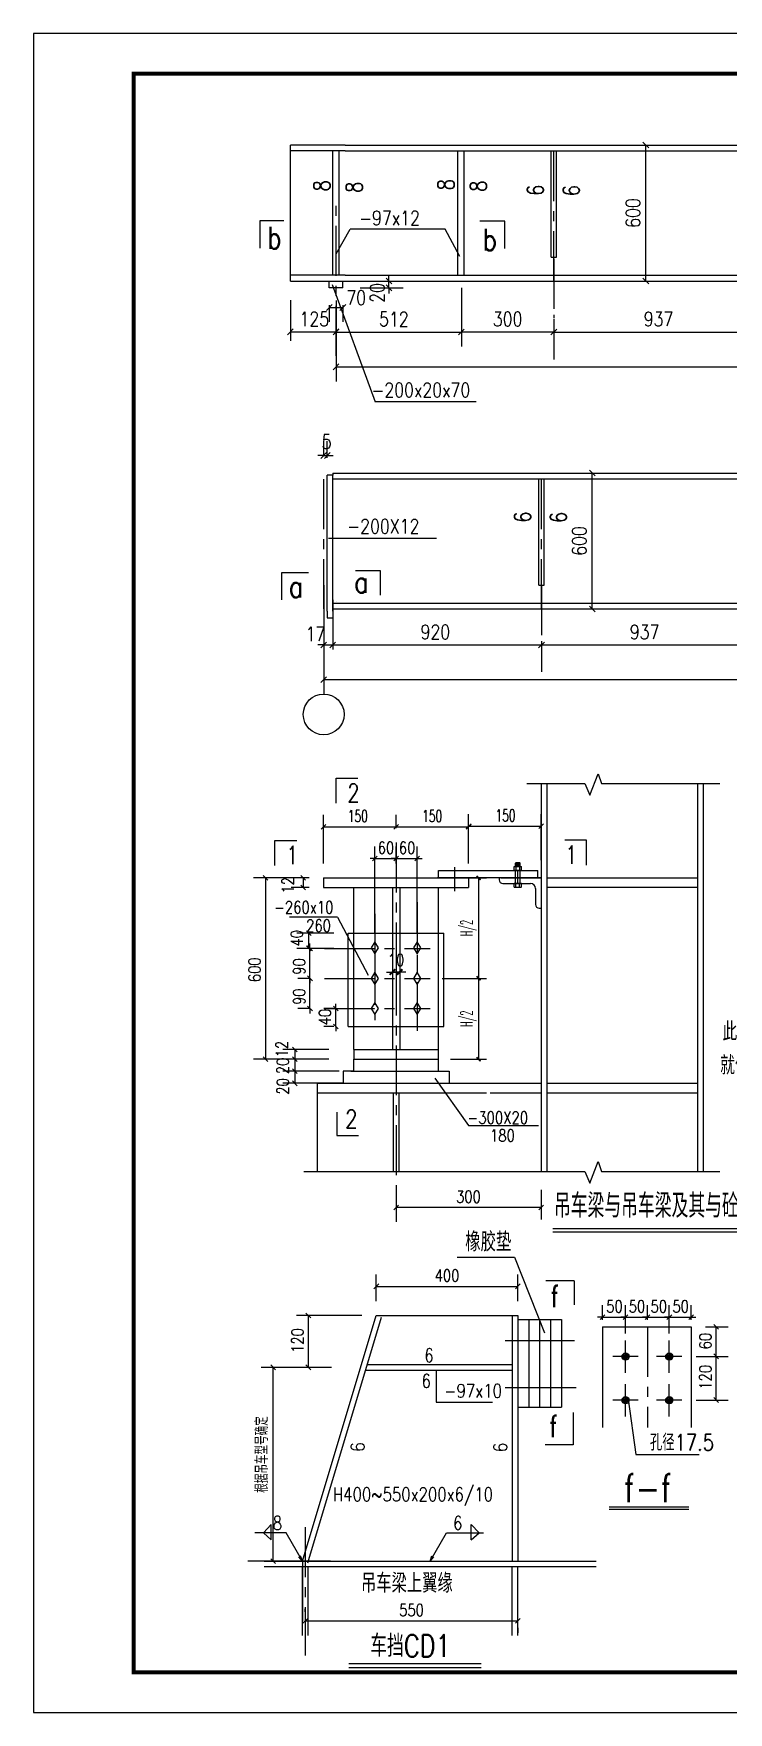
# Model space of a CAD drawing. Extents: x 32177600 to 32582346, y -189249 to 154687.
# Drawn here: x 32508046 to 32525412, y 57328 to 99328 of the extents above; entities that cross this region are included whole.
import ezdxf
from ezdxf.enums import TextEntityAlignment as Align

# ---------------------------------------------------------------- set-up
doc = ezdxf.new("R2010")
doc.units = 0
doc.header["$LTSCALE"] = 1000
doc.header["$MEASUREMENT"] = 0
for name, pattern in [('30', [0]), ('CENTER', [2, 1.25, -0.25, 0.25, -0.25]), ('DASHED', [19.05, 12.7, -6.35])]:
    doc.linetypes.add(name, pattern=pattern)
doc.layers.get('0').update_dxf_attribs({"linetype": 'CONTINUOUS'})
doc.layers.get('DEFPOINTS').update_dxf_attribs({"linetype": 'CONTINUOUS'})
for name, color, linetype in [('AXIS', 3, 'CONTINUOUS'), ('C', 6, 'CENTER'), ('D', 4, 'CONTINUOUS'), ('DIM', 3, 'CONTINUOUS'), ('G', 1, 'CONTINUOUS'), ('GJ', 1, 'CONTINUOUS'), ('killer_tk3.0000', 1, 'CONTINUOUS'), ('L', 7, 'CONTINUOUS'), ('LI', 3, 'CONTINUOUS'), ('PUB_DIM', 3, 'CONTINUOUS'), ('PUB_TITLE', 4, 'CONTINUOUS')]:
    doc.layers.add(name, color=color, linetype=linetype)
doc.styles.add('_HZTXT', font='txt.shx', dxfattribs={"width": 0.8, "bigfont": 'hztxt.shx'})
doc.styles.add('DIM_FONT', font='SIMPLEX.shx', dxfattribs={"width": 0.8})
doc.styles.add('HZJ', font='simplex.shx', dxfattribs={"width": 0.7, "bigfont": 'fjktxt.shx'})
doc.styles.add('ROMANS', font='simplex.shx', dxfattribs={"width": 0.5, "bigfont": 'fjktxt.shx'})
doc.dimstyles.new('100$0', dxfattribs={"dimscale": 0.5, "dimtxt": 600, "dimasz": 200, "dimexe": 400, "dimexo": 600, "dimgap": 50, "dimtad": 1, "dimdec": 0, "dimdsep": 46, "dimtxsty": 'ROMANS', "dimblk": 'ARCHTICK', "dimcen": 0, "dimclrd": 3, "dimclre": 3, "dimclrt": 2, "dimadec": 0, "dimazin": 0, "dimtfac": 0.7, "dimtdec": 0, "dimtmove": 2, "dimatfit": 3, "dimldrblk": 'ARCHTICK', "dimfxl": 0, "dimtolj": 1, "dimtzin": 0, "dimarcsym": 0})

# ---------------------------------------------------------------- blocks, each defined once
blk = doc.blocks.new('_ArchTick')
at = {"color": 0, "linetype": 'ByBlock', "const_width": 0.4}
blk.add_lwpolyline([(-0.5, -0.5), (0.5, 0.5)], dxfattribs=at)
blk = doc.blocks.new('*D109')
at = {"layer": 'DEFPOINTS', "color": 0, "linetype": '30', "ltscale": 0.02}
for p in [(32517960, 75692), (32518164, 73671), (32519168, 73671)]:
    blk.add_point(p, dxfattribs=at)
at = {"layer": 'killer_tk3.0000', "color": 3, "linetype": '30', "lineweight": -2, "ltscale": 0.02}
for p, q in [((32518260, 75692), (32519368, 75692)), ((32519168, 75692), (32519168, 73671)), ((32518464, 73671), (32519368, 73671))]:
    blk.add_line(p, q, dxfattribs=at)
at = {"layer": 'killer_tk3.0000', "color": 3, "linetype": '30', "lineweight": -2, "ltscale": 0.02, "xscale": 100, "yscale": 100, "zscale": 100}
for p, rotation in [((32519168, 75692), 90), ((32519168, 73671), 270)]:
    blk.add_blockref('_ArchTick', p, dxfattribs=dict(at, rotation=rotation))
at = {"layer": 'killer_tk3.0000', "color": 2, "linetype": '30', "ltscale": 0.02, "insert": (32518914, 74681), "char_height": 300, "attachment_point": 5, "rotation": 90, "style": 'ROMANS'}
blk.add_mtext('\\A1;H/2', dxfattribs=at)
blk = doc.blocks.new('*D110')
at = {"layer": 'DEFPOINTS', "color": 0, "linetype": '30', "ltscale": 0.02}
for p in [(32518164, 78207), (32517960, 75692), (32519168, 75692)]:
    blk.add_point(p, dxfattribs=at)
at = {"layer": 'killer_tk3.0000', "color": 3, "linetype": '30', "lineweight": -2, "ltscale": 0.02}
for p, q in [((32518464, 78207), (32519368, 78207)), ((32519168, 78207), (32519168, 75692)), ((32518260, 75692), (32519368, 75692))]:
    blk.add_line(p, q, dxfattribs=at)
at = {"layer": 'killer_tk3.0000', "color": 3, "linetype": '30', "lineweight": -2, "ltscale": 0.02, "xscale": 100, "yscale": 100, "zscale": 100}
for p, rotation in [((32519168, 78207), 90), ((32519168, 75692), 270)]:
    blk.add_blockref('_ArchTick', p, dxfattribs=dict(at, rotation=rotation))
at = {"layer": 'killer_tk3.0000', "color": 2, "linetype": '30', "ltscale": 0.02, "insert": (32518914, 76949), "char_height": 300, "attachment_point": 5, "rotation": 90, "style": 'ROMANS'}
blk.add_mtext('\\A1;H/2', dxfattribs=at)
blk = doc.blocks.new('_DIMX')
blk.add_line((-150, 0), (150, 0))
at = {"const_width": 50}
blk.add_lwpolyline([(-70, -70), (70, 70)], dxfattribs=at)

msp = doc.modelspace()

# ---------------------------------------------------------------- linework, layer by layer
at = {"color": 0, "linetype": 'ByBlock'}
for p, q in [((32523420.7, 96467.6), (32523276.7, 96611.6)), ((32516854.7, 93209.6), (32516998.7, 93065.6)), ((32516998.7, 92895.5), (32516854.7, 93039.5)), ((32523276.7, 93209.6), (32523420.7, 93065.6)), ((32515506.9, 92546.9), (32515362.9, 92402.9)), ((32515703.1, 92402.9), (32515847.1, 92546.9)), ((32514536.1, 91938.6), (32514392.1, 91794.6)), ((32515533, 91794.6), (32515677, 91938.6)), ((32515677, 91931.3), (32515533, 91787.3)), ((32518666.9, 91787.3), (32518810.9, 91931.3)), ((32518811.6, 91932), (32518667.6, 91788)), ((32521120.2, 91932), (32520976.2, 91788)), ((32520976.2, 91788), (32521120.2, 91932)), ((32515677, 91062), (32515533, 90918)), ((32515224.1, 88699.6), (32515368.1, 88843.6)), ((32515458.9, 88843.6), (32515314.9, 88699.6)), ((32522082.4, 88262.5), (32521938.4, 88406.5)), ((32521938.4, 85004.5), (32522082.4, 84860.5)), ((32515224.1, 83962.1), (32515368.1, 84106.1)), ((32515594.9, 84106.1), (32515450.9, 83962.1)), ((32515594.9, 84106.1), (32515450.9, 83962.1)), ((32520811.3, 84106.1), (32520667.3, 83962.1)), ((32520667.3, 83962.1), (32520811.3, 84106.1)), ((32515368.1, 83237.5), (32515224.1, 83093.5)), ((32515351.2, 79543.7), (32515231.2, 79423.7)), ((32517165.6, 79543.7), (32517045.6, 79423.7)), ((32517045.6, 79423.7), (32517165.6, 79543.7)), ((32518980, 79559), (32518860, 79439)), ((32518860, 79423.7), (32518980, 79543.7)), ((32520674.4, 79439), (32520794.4, 79559)), ((32516516.4, 78628.5), (32516636.4, 78748.5)), ((32517045.6, 78628.5), (32517165.6, 78748.5)), ((32517165.6, 78748.5), (32517045.6, 78628.5)), ((32517694.8, 78748.5), (32517574.8, 78628.5)), ((32513899.7, 78146.9), (32513779.7, 78266.9)), ((32514845.7, 78146.9), (32514725.7, 78266.9)), ((32514725.7, 78025), (32514845.7, 77905)), ((32514983.6, 76760.3), (32514863.6, 76880.3)), ((32514863.6, 76502.3), (32514983.6, 76382.3)), ((32514893.1, 76502.3), (32515013.1, 76382.3)), ((32515013.1, 75631.6), (32514893.1, 75751.6)), ((32514893.1, 75751.6), (32515013.1, 75631.6)), ((32514893.1, 74995.6), (32515013.1, 74875.6)), ((32515013.1, 74875.6), (32514893.1, 74995.6)), ((32515539, 74995.6), (32515659, 74875.6)), ((32515659, 74427.4), (32515539, 74547.4)), ((32514633.4, 73852.9), (32514513.4, 73972.9)), ((32513779.7, 73730.9), (32513899.7, 73610.9)), ((32514513.4, 73730.9), (32514633.4, 73610.9)), ((32514633.4, 73610.9), (32514513.4, 73730.9)), ((32514633.4, 73308.5), (32514513.4, 73428.5)), ((32514513.4, 73428.5), (32514633.4, 73308.5)), ((32514513.4, 73126.1), (32514633.4, 73006.1)), ((32517165.6, 70019.9), (32517045.6, 69899.9)), ((32520674.4, 69899.9), (32520794.4, 70019.9)), ((32516671, 68046.7), (32516551, 67926.7)), ((32520086.9, 67926.7), (32520206.9, 68046.7)), ((32514973.2, 67198), (32514853.2, 67318)), ((32522204.1, 67156.1), (32522324.1, 67276.1)), ((32522782, 67156.1), (32522902, 67276.1)), ((32522902, 67276.1), (32522782, 67156.1)), ((32523448, 67276.1), (32523328, 67156.1)), ((32523328, 67156.1), (32523448, 67276.1)), ((32523874, 67156.1), (32523994, 67276.1)), ((32523994, 67276.1), (32523874, 67156.1)), ((32524540, 67276.1), (32524420, 67156.1)), ((32525166.1, 66914.7), (32525046.1, 67034.7)), ((32514092.6, 65900.2), (32513972.6, 66020.2)), ((32514853.2, 66020.2), (32514973.2, 65900.2)), ((32525046.1, 66295), (32525166.1, 66175)), ((32525166.1, 66175), (32525046.1, 66295)), ((32525046.1, 65203), (32525166.1, 65083)), ((32513972.6, 61172.8), (32514092.6, 61052.8)), ((32514897.6, 59678.8), (32514777.6, 59558.8)), ((32520086.9, 59558.8), (32520206.9, 59678.8))]:
    msp.add_line(p, q, dxfattribs=at)
for p, q in [((32515831.8, 96539.6), (32514464.1, 96539.6)), ((32514464.1, 93137.6), (32514464.1, 96539.6)), ((32515831.8, 96394.4), (32514464.1, 96394.4)), ((32515527.9, 93282.7), (32515527.9, 96394.4)), ((32515682.1, 93282.7), (32515682.1, 96394.4)), ((32515831.8, 96539.6), (32542621.4, 96539.6)), ((32515831.8, 96394.4), (32542621.4, 96394.4)), ((32518652.4, 93282.7), (32518652.4, 96394.4)), ((32518806.6, 93282.7), (32518806.6, 96394.4)), ((32520980.2, 93736.3), (32520980.2, 96394.4)), ((32521116.2, 93736.3), (32521116.2, 96394.4)), ((32520980.2, 93736.3), (32521116.2, 93736.3)), ((32515831.8, 93282.7), (32514464.1, 93282.7)), ((32515831.8, 93282.7), (32542621.4, 93282.7)), ((32514464.1, 93137.6), (32542621.4, 93137.6)), ((32515434.9, 92967.5), (32515434.9, 93137.6)), ((32515775.1, 92967.5), (32515434.9, 92967.5)), ((32515775.1, 92967.5), (32515775.1, 93137.6)), ((32515386.9, 84879.8), (32515386.9, 88281.8)), ((32515522.9, 88281.8), (32515386.9, 88281.8)), ((32515522.9, 88334.5), (32542312.5, 88334.5)), ((32515522.9, 88334.5), (32515522.9, 88281.8)), ((32515522.9, 84879.8), (32515522.9, 88281.8)), ((32515522.9, 88189.3), (32542312.5, 88189.3)), ((32520671.3, 85531.2), (32520671.3, 88189.3)), ((32520807.4, 85531.2), (32520807.4, 88189.3)), ((32515522.9, 86580.8), (32515522.9, 86580.8)), ((32515522.9, 86580.8), (32515522.9, 86580.8)), ((32520671.3, 85531.2), (32520807.4, 85531.2)), ((32515386.9, 84879.8), (32515386.9, 84708.5)), ((32515522.9, 85077.6), (32542312.5, 85077.6)), ((32515522.9, 84932.5), (32542312.5, 84932.5)), ((32515522.9, 84879.8), (32515522.9, 84708.5)), ((32515386.9, 84708.5), (32515522.9, 84708.5)), ((32515495.7, 84708.5), (32515495.7, 84708.5)), ((32515495.7, 84708.5), (32515495.7, 84708.5)), ((32520734.4, 80563.9), (32520734.4, 70859.3)), ((32520877.2, 80563.9), (32520877.2, 70840.6)), ((32524641.1, 80563.9), (32524641.1, 70840.6)), ((32524783.9, 80563.9), (32524783.9, 70840.6)), ((32520106, 78587.2), (32520088.4, 78569.6)), ((32520088.4, 78493.1), (32520088.4, 78569.6)), ((32520106, 78587.2), (32520188.3, 78587.2)), ((32520206, 78569.6), (32520188.3, 78587.2)), ((32520206, 78493.1), (32520206, 78569.6)), ((32515291.2, 78206.9), (32515291.2, 77965)), ((32515291.2, 78206.9), (32518920, 78206.9)), ((32520734.4, 78206.9), (32518144.9, 78206.9)), ((32518164, 78206.9), (32518164, 78388.4)), ((32518164, 78388.4), (32520649.4, 78388.4)), ((32518920, 78206.9), (32518920, 77965)), ((32519684.4, 78206.9), (32519684.4, 78156.5)), ((32519726.4, 78206.9), (32520734.4, 78206.9)), ((32520053.1, 78493.1), (32520241.2, 78493.1)), ((32520053.1, 78399.1), (32520053.1, 78493.1)), ((32520053.1, 78399.1), (32520241.2, 78399.1)), ((32520088.4, 78069.8), (32520088.4, 78399.1)), ((32520100.1, 78493.1), (32520100.1, 78399.1)), ((32520194.2, 78493.1), (32520194.2, 78399.1)), ((32520206, 78069.8), (32520206, 78399.1)), ((32520241.2, 78399.1), (32520241.2, 78493.1)), ((32520649.4, 78206.9), (32520649.4, 78388.4)), ((32520734.4, 78206.9), (32520734.4, 77198.9)), ((32520877.2, 78206.9), (32524629.4, 78206.9)), ((32515291.2, 77965), (32518920, 77965)), ((32516047.2, 76016.1), (32516047.2, 77965)), ((32517014.9, 77965), (32517014.9, 76016.1)), ((32517196.3, 77965), (32517196.3, 76016.1)), ((32518164, 76016.1), (32518164, 77965)), ((32519776.8, 78064.1), (32520465.6, 78064.1)), ((32520053.1, 78069.8), (32520241.2, 78069.8)), ((32520053.1, 77983.8), (32520053.1, 78069.8)), ((32520061.2, 77975.7), (32520053.1, 77983.8)), ((32520061.2, 77975.7), (32520231.6, 77975.7)), ((32520100.1, 77975.7), (32520100.1, 78069.8)), ((32520194.2, 77975.7), (32520194.2, 78069.8)), ((32520231.6, 77975.7), (32520241.2, 77984.9)), ((32520241.2, 77984.9), (32520241.2, 78069.8)), ((32520591.6, 77938.1), (32520591.6, 77538.6)), ((32520877.2, 77972.7), (32524629.4, 77972.7)), ((32520684, 77446.2), (32520734.4, 77446.2)), ((32515908.6, 74487.4), (32515908.6, 76820.3)), ((32516576.4, 76609.4), (32516485.7, 76458.2)), ((32516485.7, 76458.2), (32516576.4, 76307)), ((32516667.1, 76458.2), (32516576.4, 76609.4)), ((32516576.4, 76458.2), (32516576.4, 76458.2)), ((32516576.4, 76307), (32516667.1, 76458.2)), ((32517634.8, 76609.4), (32517544.1, 76458.2)), ((32517544.1, 76458.2), (32517634.8, 76307)), ((32517725.5, 76458.2), (32517634.8, 76609.4)), ((32517634.8, 76458.2), (32517634.8, 76458.2)), ((32517634.8, 76307), (32517725.5, 76458.2)), ((32518302.6, 74487.4), (32518302.6, 76820.3)), ((32516047.2, 73912.9), (32516047.2, 76016.1)), ((32516576.4, 75842.8), (32516485.7, 75691.6)), ((32516485.7, 75691.6), (32516576.4, 75540.4)), ((32516667.1, 75691.6), (32516576.4, 75842.8)), ((32516576.4, 75691.6), (32516576.4, 75691.6)), ((32516576.4, 75540.4), (32516667.1, 75691.6)), ((32517014.9, 76016.1), (32517014.9, 73912.9)), ((32517196.3, 76016.1), (32517196.3, 73912.9)), ((32517634.8, 75842.8), (32517544.1, 75691.6)), ((32517544.1, 75691.6), (32517634.8, 75540.4)), ((32517725.5, 75691.6), (32517634.8, 75842.8)), ((32517634.8, 75691.6), (32517634.8, 75691.6)), ((32517634.8, 75540.4), (32517725.5, 75691.6)), ((32518164, 73670.9), (32518164, 76016.1)), ((32516576.4, 75086.8), (32516485.7, 74935.6)), ((32516485.7, 74935.6), (32516576.4, 74784.4)), ((32516667.1, 74935.6), (32516576.4, 75086.8)), ((32516576.4, 74784.4), (32516667.1, 74935.6)), ((32516576.4, 74935.6), (32516576.4, 74935.6)), ((32517634.8, 75086.8), (32517544.1, 74935.6)), ((32517544.1, 74935.6), (32517634.8, 74784.4)), ((32517725.5, 74935.6), (32517634.8, 75086.8)), ((32517634.8, 74784.4), (32517725.5, 74935.6)), ((32517634.8, 74935.6), (32517634.8, 74935.6)), ((32516047.2, 73912.9), (32516047.2, 73670.9)), ((32516047.2, 73912.9), (32518164, 73912.9)), ((32516047.2, 73368.5), (32516047.2, 73670.9)), ((32516047.2, 73670.9), (32518164, 73670.9)), ((32518164, 73368.5), (32518164, 73670.9)), ((32515781.8, 73368.5), (32515780.9, 73066.1)), ((32516047.2, 73368.5), (32515781.8, 73368.5)), ((32515971.6, 73368.5), (32518239.6, 73368.5)), ((32518239.6, 73368.5), (32518428.6, 73368.5)), ((32518428.6, 73368.5), (32518428.6, 73066.1)), ((32515136.2, 73066.1), (32515136.2, 72831.9)), ((32515136.2, 73066.1), (32516997.8, 73066.1)), ((32515136.2, 72831.9), (32515136.2, 70840.6)), ((32515136.2, 72831.9), (32516997.8, 72831.9)), ((32515780.9, 73066.1), (32515971.6, 73066.1)), ((32515780.9, 73066.1), (32518431.9, 73066.1)), ((32515971.6, 72831.9), (32519368.6, 72831.9)), ((32517034.2, 72807.3), (32517034.2, 70840.6)), ((32517177, 72807.3), (32517177, 70840.6)), ((32518134.3, 73066.1), (32520734.4, 73066.1)), ((32518431.9, 73066.1), (32518433.3, 73066.1)), ((32519454, 72831.9), (32520734.4, 72831.9)), ((32520415.8, 73066.1), (32520734.4, 73066.1)), ((32520877.2, 73066.1), (32524641.1, 73066.1)), ((32520877.2, 72831.9), (32524641.1, 72831.9)), ((32521021.4, 69353.4), (32527271.6, 69353.4)), ((32514769.1, 61112.8), (32516610.9, 67258)), ((32514899.8, 61073.6), (32516741.7, 67218.8)), ((32516611, 67258.1), (32520146.9, 67258.1)), ((32520010.4, 67258.1), (32520010.4, 61112.8)), ((32520146.9, 67258.1), (32520146.9, 61112.8)), ((32522264, 66974.6), (32522264, 64458.3)), ((32522264.1, 66974.7), (32524480, 66974.7)), ((32524480, 66974.7), (32524480, 64458.3)), ((32516385.1, 66029), (32520010.4, 66029)), ((32516344.2, 65892.5), (32520010.4, 65892.5)), ((32522428.9, 62414.2), (32524424, 62414.2)), ((32513805.2, 61112.8), (32522107, 61112.8)), ((32513805.2, 60976.3), (32522107, 60976.3)), ((32514768.4, 59253.2), (32514768.4, 60976.3)), ((32514904.9, 59253.2), (32514904.9, 60976.3)), ((32520010.4, 59253.2), (32520010.4, 60976.3)), ((32520146.9, 59253.2), (32520146.9, 60976.3)), ((32515924.8, 58450.8), (32519234.5, 58450.8))]:
    msp.add_line(p, q)
at = {"color": 6, "linetype": 'CENTER'}
for p, q in [((32516576.4, 77305.2), (32516576.4, 76540)), ((32517634.8, 77049.4), (32517634.8, 76603))]:
    msp.add_line(p, q, dxfattribs=at)
at = {"linetype": 'DASHED'}
for p, q in [((32515908.6, 76820.3), (32518302.6, 76820.3)), ((32515908.6, 74487.4), (32518302.6, 74487.4))]:
    msp.add_line(p, q, dxfattribs=at)
at = {"color": 0}
for p, q in [((32522751.5, 66229.4), (32522757.2, 66235)), ((32522757.2, 66235), (32522842, 66319.8)), ((32522759.2, 66193.6), (32522800.6, 66235)), ((32522776.5, 66167.5), (32522842, 66232.9)), ((32522800.6, 66235), (32522842, 66276.4)), ((32522801.5, 66149.1), (32522842, 66189.5)), ((32522835.6, 66139.7), (32522842, 66146.1)), ((32522842, 66319.8), (32522842.5, 66320.4)), ((32522842, 66276.4), (32522878.3, 66312.7)), ((32522842, 66146.1), (32522930.9, 66235)), ((32522842, 66189.5), (32522887.5, 66235)), ((32522842, 66232.9), (32522844.1, 66235)), ((32522844.1, 66235), (32522904.4, 66295.4)), ((32522887.5, 66235), (32522922.9, 66270.4)), ((32522899.5, 66160.2), (32522911.7, 66172.4)), ((32522930.9, 66235), (32522932.2, 66236.3)), ((32523843.5, 66229.4), (32523849.2, 66235)), ((32523849.2, 66235), (32523934, 66319.8)), ((32523851.2, 66193.6), (32523892.6, 66235)), ((32523868.5, 66167.5), (32523934, 66232.9)), ((32523892.6, 66235), (32523934, 66276.4)), ((32523893.5, 66149.1), (32523934, 66189.5)), ((32523927.6, 66139.7), (32523934, 66146.1)), ((32523934, 66319.8), (32523934.5, 66320.4)), ((32523934, 66276.4), (32523970.3, 66312.7)), ((32523934, 66146.1), (32524022.9, 66235)), ((32523934, 66189.5), (32523979.5, 66235)), ((32523934, 66232.9), (32523936.1, 66235)), ((32523936.1, 66235), (32523996.4, 66295.4)), ((32523979.5, 66235), (32524014.9, 66270.4)), ((32523991.5, 66160.2), (32524003.7, 66172.4)), ((32524022.9, 66235), (32524024.2, 66236.3)), ((32522751.5, 65137.4), (32522757.2, 65143)), ((32522757.2, 65143), (32522842, 65227.8)), ((32522759.2, 65101.6), (32522800.6, 65143)), ((32522776.5, 65075.5), (32522842, 65140.9)), ((32522800.6, 65143), (32522842, 65184.4)), ((32522842, 65227.8), (32522842.5, 65228.4)), ((32522842, 65184.4), (32522878.3, 65220.7)), ((32522842, 65054.1), (32522930.9, 65143)), ((32522842, 65097.5), (32522887.5, 65143)), ((32522842, 65140.9), (32522844.1, 65143)), ((32522844.1, 65143), (32522904.4, 65203.4)), ((32522887.5, 65143), (32522922.9, 65178.4)), ((32522930.9, 65143), (32522932.2, 65144.3)), ((32523843.5, 65137.4), (32523849.2, 65143)), ((32523849.2, 65143), (32523934, 65227.8)), ((32523851.2, 65101.6), (32523892.6, 65143)), ((32523868.5, 65075.5), (32523934, 65140.9)), ((32523892.6, 65143), (32523934, 65184.4)), ((32523934, 65227.8), (32523934.5, 65228.4)), ((32523934, 65184.4), (32523970.3, 65220.7)), ((32523934, 65054.1), (32524022.9, 65143)), ((32523934, 65097.5), (32523979.5, 65143)), ((32523934, 65140.9), (32523936.1, 65143)), ((32523936.1, 65143), (32523996.4, 65203.4)), ((32523979.5, 65143), (32524014.9, 65178.4)), ((32524022.9, 65143), (32524024.2, 65144.3)), ((32522801.5, 65057.1), (32522842, 65097.5)), ((32522835.6, 65047.7), (32522842, 65054.1)), ((32522899.5, 65068.2), (32522911.7, 65080.4)), ((32523893.5, 65057.1), (32523934, 65097.5)), ((32523927.6, 65047.7), (32523934, 65054.1)), ((32523991.5, 65068.2), (32524003.7, 65080.4))]:
    msp.add_line(p, q, dxfattribs=at)
at = {"color": 4, "linetype": 'ByBlock'}
msp.add_line((32514767, 61112.8), (32514767, 59622.5), dxfattribs=at)
for centre, radius in [((32515296.1, 82295.2), 510.3), ((32522842, 66230), 90.4), ((32523934, 66230), 90.4), ((32522842, 65138), 90.4), ((32523934, 65138), 90.4)]:
    msp.add_circle(centre, radius)
for centre, radius, start, end in [((32519776.8, 78156.5), 92.4, 180, 270), ((32520093.8, 78486.9), 6.2, 1.70034, 89.26979), ((32520106.5, 78486.9), 6.2, 90.73021, 178.29966), ((32520187.8, 78486.9), 6.2, 1.70034, 89.26979), ((32520200.6, 78486.9), 6.2, 90.73021, 178.29966), ((32520093.8, 77981.9), 6.2, 270.73021, 358.29966), ((32520106.5, 77981.9), 6.2, 181.70034, 269.26979), ((32520187.8, 77981.9), 6.2, 270.73021, 358.29966), ((32520200.6, 77981.9), 6.2, 181.70034, 269.26979), ((32520465.6, 77938.1), 126, 0, 90), ((32520684, 77538.6), 92.4, 180, 270), ((32516611, 67258), 0.137, 90, 180), ((32522264.1, 66974.6), 0.137, 90, 180)]:
    msp.add_arc(centre, radius, start, end)
at = {"layer": 'AXIS'}
for p, q in [((32522509.6, 96539.6), (32523708.7, 96539.6)), ((32523348.7, 93137.6), (32523348.7, 96539.6)), ((32515610.7, 93818.4), (32515954.6, 94437)), ((32518328.6, 94437), (32515954.6, 94437)), ((32518703.2, 93747.6), (32518328.6, 94437)), ((32516926.7, 93137.6), (32516926.7, 93281.6)), ((32515508.2, 93052.3), (32516586.3, 90114)), ((32516207.1, 93137.6), (32517286.7, 93137.6)), ((32516207.1, 92967.5), (32517286.7, 92967.5)), ((32516926.7, 92967.5), (32516926.7, 93137.6)), ((32516926.7, 92967.5), (32516926.7, 92823.5)), ((32518739.6, 92963.1), (32518739.6, 91500)), ((32522509.6, 93137.6), (32523708.7, 93137.6)), ((32514464.1, 92654.3), (32514464.1, 91642.2)), ((32515434.9, 92535.5), (32515434.9, 92114.9)), ((32515434.9, 92474.9), (32515775.1, 92474.9)), ((32515605, 92647), (32515605, 90622.7)), ((32515775.1, 92535.5), (32515775.1, 92114.9)), ((32514464.1, 92298.6), (32514464.1, 92226.6)), ((32515605, 92298.6), (32515605, 92226.6)), ((32518738.9, 92291.3), (32518738.9, 92219.3)), ((32521048.2, 92292), (32521048.2, 92220)), ((32514464.1, 91866.6), (32515605, 91866.6)), ((32515605, 91859.3), (32518738.9, 91859.3)), ((32521048.2, 91860), (32518739.6, 91860)), ((32521048.2, 91860), (32526491.4, 91860)), ((32515605, 91434.6), (32515605, 91499.3)), ((32521048.2, 91504.5), (32521048.2, 91500)), ((32515605, 90990), (32542848.2, 90990)), ((32519105.1, 90114), (32516586.3, 90114)), ((32515296.1, 88766.5), (32515296.1, 89131.6)), ((32515386.9, 88713.8), (32515386.9, 89131.6)), ((32515296.1, 88771.6), (32515152.1, 88771.6)), ((32515296.1, 88771.6), (32515386.9, 88771.6)), ((32515386.9, 88771.6), (32515530.9, 88771.6)), ((32521171.3, 88334.5), (32522370.4, 88334.5)), ((32522010.4, 84932.5), (32522010.4, 88334.5)), ((32515419, 86705.6), (32518112, 86705.6)), ((32521171.3, 84932.5), (32522370.4, 84932.5)), ((32515296.1, 84529.7), (32515296.1, 82805.5)), ((32515296.1, 84466.1), (32515296.1, 84394.1)), ((32515522.9, 84466.1), (32515522.9, 84394.1)), ((32515522.9, 84466.1), (32515522.9, 84394.1)), ((32520739.3, 84466.1), (32520739.3, 84394.1)), ((32520739.3, 84466.1), (32520739.3, 84394.1)), ((32515296.1, 84034.1), (32515152.1, 84034.1)), ((32515296.1, 84034.1), (32515522.9, 84034.1)), ((32515522.9, 84034.1), (32515666.9, 84034.1)), ((32515522.9, 84034.1), (32520739.3, 84034.1)), ((32520739.3, 84034.1), (32526182.5, 84034.1)), ((32515296.1, 83165.5), (32542539.3, 83165.5)), ((32515291.2, 78566.9), (32515291.2, 79783.7)), ((32515291.2, 79483.7), (32517105.6, 79483.7)), ((32517105.6, 79446.9), (32517105.6, 79783.7)), ((32517105.6, 79446.9), (32517105.6, 79783.7)), ((32517105.6, 79483.7), (32518920, 79483.7)), ((32518920, 78566.9), (32518920, 79799)), ((32518920, 78566.9), (32518920, 79783.7)), ((32518920, 79499), (32520734.4, 79499)), ((32520734.4, 78650), (32520734.4, 79799)), ((32514931.2, 78206.9), (32513539.7, 78206.9)), ((32513839.7, 78206.9), (32513839.7, 73670.9)), ((32514931.2, 78206.9), (32514485.7, 78206.9)), ((32514785.7, 78206.9), (32514785.7, 77965)), ((32514931.2, 77965), (32514485.7, 77965)), ((32515422.6, 73670.9), (32513539.7, 73670.9)), ((32518076, 73193.3), (32518912, 72010.5)), ((32518912, 72010.5), (32520666.7, 72010.5)), ((32517105.6, 70398.2), (32517105.6, 69659.9)), ((32520734.4, 70398.2), (32520734.4, 69659.9)), ((32520734.4, 69959.9), (32517105.6, 69959.9)), ((32516611, 67618.1), (32516611, 68286.7)), ((32520146.9, 67618.1), (32520146.9, 68286.7)), ((32516611, 67986.7), (32520146.9, 67986.7)), ((32516250.9, 67258), (32514613.2, 67258)), ((32514913.2, 65960.2), (32514913.2, 67258)), ((32522264.1, 67216.1), (32522144.1, 67216.1)), ((32522264.1, 67148.4), (32522264.1, 67516.1)), ((32522264.1, 67216.1), (32522842, 67216.1)), ((32522842, 67216.1), (32522722, 67216.1)), ((32522842, 66807.3), (32522842, 67516.1)), ((32522842, 66807.3), (32522842, 67516.1)), ((32522842, 67216.1), (32523388, 67216.1)), ((32522842, 67216.1), (32522962, 67216.1)), ((32523388, 67216.1), (32523268, 67216.1)), ((32523388, 67148.4), (32523388, 67516.1)), ((32523388, 67148.4), (32523388, 67516.1)), ((32523388, 67216.1), (32523508, 67216.1)), ((32523388, 67216.1), (32523934, 67216.1)), ((32523934, 67216.1), (32523814, 67216.1)), ((32523934, 66807.3), (32523934, 67516.1)), ((32523934, 66807.3), (32523934, 67516.1)), ((32523934, 67216.1), (32524480, 67216.1)), ((32523934, 67216.1), (32524054, 67216.1)), ((32524480, 67148.4), (32524480, 67516.1)), ((32524480, 67216.1), (32524600, 67216.1)), ((32524840, 66974.7), (32525406.1, 66974.7)), ((32525106.1, 66235), (32525106.1, 66974.7)), ((32515494.6, 65960.2), (32513732.6, 65960.2)), ((32514032.6, 61112.8), (32514032.6, 65960.2)), ((32515388.3, 65960.2), (32514613.2, 65960.2)), ((32524610, 66235), (32525406.1, 66235)), ((32524610, 66235), (32525406.1, 66235)), ((32525106.1, 65143), (32525106.1, 66235)), ((32524610, 65143), (32525406.1, 65143)), ((32514357.5, 61822.1), (32513572.2, 61822.1)), ((32514767, 61112.8), (32514357.5, 61822.1)), ((32517956.1, 61112.8), (32518365.6, 61822.1)), ((32518365.6, 61822.1), (32519289.1, 61822.1)), ((32515467.9, 61112.8), (32513397.1, 61112.8)), ((32514165.2, 61112.8), (32514332.6, 61112.8)), ((32517956.1, 61112.8), (32518002.7, 61247.6)), ((32517956.1, 61112.8), (32518049.9, 61216.9)), ((32514837.6, 59848.1), (32514837.6, 59918.8)), ((32514837.6, 59618.8), (32520146.9, 59618.8)), ((32520146.9, 59445.5), (32520146.9, 59318.8))]:
    msp.add_line(p, q, dxfattribs=at)
at = {"layer": 'C'}
for p, q in [((32521048.2, 93137.6), (32521048.2, 96539.6)), ((32515605, 91264.2), (32515605, 95259.1)), ((32521048.2, 93691), (32521048.2, 91942.5)), ((32521048.2, 91942.5), (32521048.2, 91173.9)), ((32515296.1, 84932.5), (32515296.1, 88334.5)), ((32520739.3, 84932.5), (32520739.3, 88334.5)), ((32515296.1, 85531.2), (32515296.1, 84129.6)), ((32520739.3, 85531.2), (32520739.3, 84129.6)), ((32515522.9, 85162.1), (32515522.9, 83916.4)), ((32515296.1, 84129.6), (32515296.1, 83835.8)), ((32520739.3, 84129.6), (32520739.3, 83360.9)), ((32524783.9, 80310.1), (32524783.9, 70840.6)), ((32517105.6, 79086.9), (32517105.6, 76016.1)), ((32520147.2, 78069.8), (32520147.2, 78399.1)), ((32517634.8, 77599.2), (32517634.8, 74383.1)), ((32516576.4, 77231.8), (32516576.4, 76782.6)), ((32515314.2, 76442.3), (32517960.2, 76442.3)), ((32516576.4, 76805.3), (32516576.4, 76040.1)), ((32516576.4, 76731.9), (32516576.4, 76282.8)), ((32516576.4, 76282.8), (32516576.4, 74644)), ((32517634.8, 76282.8), (32517634.8, 75836.4)), ((32515314.2, 75691.6), (32517960.2, 75691.6)), ((32517105.6, 76016.1), (32517105.6, 69598.5)), ((32515314.2, 74935.6), (32517960.2, 74935.6)), ((32515136.2, 73066.1), (32515136.2, 72831.9)), ((32523388, 66974.7), (32523388, 64458.3)), ((32522842, 65826.3), (32522842, 66633.6)), ((32523934, 65826.3), (32523934, 66633.6)), ((32523158, 66235), (32522519.6, 66235)), ((32524250, 66235), (32523611.6, 66235)), ((32522842, 64734.3), (32522842, 65541.6)), ((32523934, 64734.3), (32523934, 65541.6)), ((32523158, 65143), (32522519.6, 65143)), ((32524250, 65143), (32523611.6, 65143)), ((32514837.6, 61961.3), (32514837.6, 58752.1))]:
    msp.add_line(p, q, dxfattribs=at)
at = {"layer": 'D'}
for p, q in [((32515615.3, 85119.5), (32515615.3, 85119.5)), ((32515615.3, 85119.5), (32515615.3, 85119.5)), ((32521945.9, 80274), (32522153.1, 80812.3)), ((32522153.1, 80812.3), (32522235.9, 80563.9)), ((32520371.2, 80563.9), (32521821.5, 80563.9)), ((32521821.5, 80563.9), (32521945.9, 80274)), ((32522235.9, 80563.9), (32525200.7, 80563.9)), ((32516576.4, 76825.2), (32516576.4, 78988.5)), ((32517105.6, 78566.9), (32517105.6, 78988.5)), ((32517105.6, 78566.9), (32517105.6, 78988.5)), ((32517634.8, 76825.2), (32517634.8, 78988.5)), ((32516576.4, 78688.5), (32516456.4, 78688.5)), ((32516576.4, 78688.5), (32517105.6, 78688.5)), ((32517105.6, 78688.5), (32516985.6, 78688.5)), ((32517105.6, 78688.5), (32517634.8, 78688.5)), ((32517105.6, 78688.5), (32517225.6, 78688.5)), ((32517634.8, 78688.5), (32517754.8, 78688.5)), ((32520088.4, 78569.6), (32520206, 78569.6)), ((32520088.4, 78557.8), (32520206, 78557.8)), ((32520088.4, 78546.1), (32520206, 78546.1)), ((32520088.4, 78534.3), (32520206, 78534.3)), ((32520088.4, 78522.5), (32520206, 78522.5)), ((32520088.4, 78510.8), (32520206, 78510.8)), ((32520088.4, 78499), (32520206, 78499)), ((32515638.7, 77219.4), (32514444.4, 77219.4)), ((32515638.8, 77219.3), (32516412, 75771.2)), ((32515548.6, 76820.3), (32514623.6, 76820.3)), ((32515548.6, 76442.3), (32514623.6, 76442.3)), ((32514954.2, 76442.3), (32514653.1, 76442.3)), ((32514923.6, 76442.3), (32514923.6, 76820.3)), ((32514953.1, 76442.3), (32514953.1, 76562.3)), ((32514953.1, 75691.6), (32514953.1, 76442.3)), ((32514954.2, 75691.6), (32514653.1, 75691.6)), ((32514954.2, 75691.6), (32514653.1, 75691.6)), ((32514953.1, 75691.6), (32514953.1, 75811.6)), ((32514953.1, 75691.6), (32514953.1, 75571.6)), ((32514953.1, 74935.6), (32514953.1, 75691.6)), ((32514954.2, 74935.6), (32514653.1, 74935.6)), ((32514954.2, 74935.6), (32514653.1, 74935.6)), ((32514953.1, 74935.6), (32514953.1, 75055.6)), ((32514953.1, 74935.6), (32514953.1, 74815.6)), ((32515548.6, 74935.6), (32515299, 74935.6)), ((32515599, 74935.6), (32515599, 75055.6)), ((32515599, 74487.4), (32515599, 74935.6)), ((32515548.6, 74487.4), (32515299, 74487.4)), ((32515599, 74487.4), (32515599, 74367.4)), ((32515422.6, 73912.9), (32514273.4, 73912.9)), ((32515422.6, 73670.9), (32514273.4, 73670.9)), ((32515422.6, 73670.9), (32514273.4, 73670.9)), ((32514573.4, 73912.9), (32514573.4, 73670.9)), ((32514573.4, 73670.9), (32514573.4, 73368.5)), ((32515422.6, 73912.9), (32514653.1, 73912.9)), ((32515687.2, 73368.5), (32514273.4, 73368.5)), ((32515687.2, 73368.5), (32514273.4, 73368.5)), ((32514573.4, 73368.5), (32514573.4, 73066.1)), ((32515780.9, 73066.1), (32514273.4, 73066.1)), ((32515780.9, 73066.1), (32515385.1, 73066.1)), ((32521945.9, 70569.4), (32522153.1, 71107.8)), ((32522153.1, 71107.8), (32522235.9, 70859.3)), ((32514797.6, 70859.3), (32521821.5, 70859.3)), ((32521821.5, 70859.3), (32521945.9, 70569.4)), ((32522235.9, 70859.3), (32525200.7, 70859.3)), ((32518631.2, 68718), (32520069.3, 68718)), ((32520069.3, 68718), (32520818.8, 66824.9)), ((32520146.9, 67156.6), (32521238.9, 67156.6)), ((32520419.9, 67156.6), (32520419.9, 64960.5)), ((32520692.9, 67156.6), (32520692.9, 64960.5)), ((32520965.9, 67156.6), (32520965.9, 64960.5)), ((32521238.9, 67156.6), (32521238.9, 64960.5)), ((32518106, 65892.5), (32518106, 65088.6)), ((32522905.2, 65160.7), (32523096, 63777.8)), ((32518106, 65088.6), (32519517.3, 65088.6)), ((32520146.9, 64960.5), (32521238.9, 64960.5)), ((32523096, 63777.8), (32524681.4, 63777.8))]:
    msp.add_line(p, q, dxfattribs=at)
msp.add_arc((32515638.7, 77219.2), 0.21, 28.09747, 90, dxfattribs=at)
at = {"layer": 'DEFPOINTS', "color": 0, "linetype": 'ByBlock'}
for p in [(32516610.9, 67258), (32520146.9, 67258), (32524656.2, 66974.7), (32524656.2, 66235), (32524656.2, 66235), (32524656.2, 65143), (32514767, 61112.8), (32515044.4, 61112.8), (32520146.9, 61112.8)]:
    msp.add_point(p, dxfattribs=at)
at = {"layer": 'DIM'}
for p, q in [((32514767, 61112.8), (32514673.2, 61216.9)), ((32514767, 61112.8), (32514720.3, 61247.6)), ((32514767, 61112.8), (32514767, 61112.8)), ((32517956.1, 61112.8), (32517956.1, 61112.8))]:
    msp.add_line(p, q, dxfattribs=at)
at = {"layer": 'G'}
for p, q in [((32513710.3, 93962.1), (32513710.3, 94647.7)), ((32513710.3, 94647.7), (32514299.1, 94647.7)), ((32519823, 94637.5), (32519198.4, 94637.5)), ((32519823, 93954.2), (32519823, 94637.5)), ((32514246.7, 85845), (32514913.7, 85845)), ((32514246.7, 85159.4), (32514246.7, 85845)), ((32516713.9, 85884.3), (32516089.4, 85884.3)), ((32516713.9, 85282), (32516713.9, 85884.3)), ((32515605.5, 80074), (32515605.5, 80698.3)), ((32515605.5, 80698.3), (32516151.5, 80698.3)), ((32514077.2, 78516.8), (32514077.2, 79141.1)), ((32514077.2, 79141.1), (32514623.2, 79141.1)), ((32521867.8, 79149.8), (32521321.9, 79149.8)), ((32521867.8, 78525.4), (32521867.8, 79149.8)), ((32515622.5, 72345.2), (32515622.5, 71759.8)), ((32515622.5, 71759.8), (32516168.4, 71759.8)), ((32521553.4, 68127.8), (32520848.3, 68127.8)), ((32521553.4, 68127.8), (32521553.4, 67523.9)), ((32521534.1, 64827.6), (32521534.1, 64022.3)), ((32521534.1, 64022.3), (32520829.1, 64022.3)), ((32515924.8, 58553.2), (32519234.5, 58553.2))]:
    msp.add_line(p, q, dxfattribs=at)
at = {"layer": 'GJ'}
for p, q in [((32518566.8, 78469.7), (32518566.8, 77874.8)), ((32521021.4, 69437.4), (32527271.6, 69437.4)), ((32519835.6, 66633.7), (32521563.7, 66633.7)), ((32519835.6, 65452.2), (32521609.1, 65452.2)), ((32522428.9, 62473), (32524424, 62473))]:
    msp.add_line(p, q, dxfattribs=at)
at = {"layer": 'LI'}
for p, q in [((32513986.9, 62026.1), (32513790.7, 61822.1)), ((32513986.9, 61642.2), (32513790.7, 61822.1)), ((32513986.9, 61642.2), (32513986.9, 62026.1)), ((32518983, 62026.1), (32519179.3, 61822.1)), ((32518983, 61642.2), (32518983, 62026.1)), ((32518983, 61642.2), (32519179.3, 61822.1))]:
    msp.add_line(p, q, dxfattribs=at)
at = {"layer": 'PUB_DIM'}
for p, q in [((32517013.9, 75850.4), (32517012.9, 75850.4)), ((32517014.9, 75850.4), (32517196.3, 75850.4)), ((32517014.9, 75716.1), (32517014.9, 75600.4)), ((32517196.3, 75716.1), (32517196.3, 75600.4)), ((32517197.3, 75850.4), (32517198.3, 75850.4))]:
    msp.add_line(p, q, dxfattribs=at)
at = {"layer": 'PUB_TITLE'}
msp.add_lwpolyline([(32508046.3, 57327.6), (32582346.3, 57327.6), (32582346.3, 99327.6), (32508046.3, 99327.6)], close=True, dxfattribs=at)
at = {"layer": 'PUB_TITLE', "const_width": 100}
msp.add_lwpolyline([(32510546.3, 58327.6), (32581346.3, 58327.6), (32581346.3, 98327.6), (32510546.3, 98327.6)], close=True, dxfattribs=at)

# ---------------------------------------------------------------- block references
at = {"layer": 'PUB_DIM'}
msp.add_blockref('_DIMX', (32517014.9, 75850.4), dxfattribs=at)
at = {"layer": 'PUB_DIM', "rotation": 180}
msp.add_blockref('_DIMX', (32517196.3, 75850.4), dxfattribs=at)

# ---------------------------------------------------------------- texts
at = {"width": 0.8}
for s, height, style, p in [('8', 408.2, 'ROMANS', (32515454.9, 95380.2)), ('8', 408.2, 'ROMANS', (32516264.5, 95342.1)), ('8', 408.2, 'ROMANS', (32518558.1, 95408.2)), ('8', 408.2, 'ROMANS', (32519367.7, 95370.2)), ('6', 408.2, 'ROMANS', (32520794.2, 95267.8)), ('6', 408.2, 'ROMANS', (32521688.1, 95257.9)), ('6', 408.2, 'ROMANS', (32520473.6, 87091.3)), ('6', 408.2, 'ROMANS', (32521367.5, 87081.4)), ('6', 341.2, 'HZJ', (32516316.2, 63849.1)), ('6', 341.2, 'HZJ', (32519881.1, 63838.9))]:
    msp.add_text(s, height=height, rotation=90, dxfattribs=dict(at, style=style)).set_placement(p)
at = {"color": 7, "style": 'DIM_FONT', "width": 0.8}
for s, height, p in [('600', 360, (32523204.7, 94468.3)), ('20', 360, (32516817.2, 92593.4)), ('600', 360, (32521866.4, 86263.2)), ('12', 300, (32514552.6, 77815.6)), ('40', 300, (32514772.5, 76489)), ('600', 300, (32513719.7, 75598)), ('90', 300, (32514833.1, 75781.2)), ('90', 300, (32514833.1, 75027.9)), ('40', 300, (32515479, 74517.2)), ('12', 300, (32514402.1, 73718.5)), ('20', 300, (32514423.3, 73294.2)), ('20', 300, (32514425.6, 72783.8)), ('120', 300, (32514793.2, 66323.4)), ('60', 300, (32524986.1, 66410.6)), ('120', 300, (32524986.1, 65403.3))]:
    msp.add_text(s, height=height, rotation=90, dxfattribs=at).set_placement(p)
for s, height, style, width, p in [('-97x12', 360, 'ROMANS', 0.8, (32516183.4, 94533.5)), ('b', 544.3, 'ROMANS', 0.8, (32513888.4, 93944.5)), ('b', 544.3, 'ROMANS', 0.8, (32519271.7, 93899.2)), ('-200x20x70', 360, 'ROMANS', 0.8, (32516491.1, 90228.6)), ('-200X12', 360, 'ROMANS', 0.8, (32515887.3, 86822.6)), ('a', 544.3, 'ROMANS', 0.8, (32516062.7, 85333.6)), ('a', 544.3, 'ROMANS', 0.8, (32514424.7, 85222.2)), ('-260x10', 302.4, 'ROMANS', 0.8, (32514057.8, 77318.4)), ('260', 302.4, 'ROMANS', 0.8, (32514856.3, 76857.8)), ('此填板的实际厚度在吊车梁现场', 462, '_HZTXT', 0.8, (32525263.4, 74129.7)), ('就位后实测确定', 462, '_HZTXT', 0.8, (32525204.6, 73286.8)), ('-300X20', 302.4, 'ROMANS', 0.8, (32518891.4, 72055.4)), ('180', 302.4, 'ROMANS', 0.8, (32519453.4, 71609.4)), ('吊车梁与吊车梁及其与砼柱的连接', 600, '_HZTXT', 0.7, (32521051.3, 69703.1)), ('橡胶垫', 480, '_HZTXT', 0.8, (32518834.6, 68860.9)), ('f', 546, 'HZJ', 0.8, (32520963, 67462)), ('6', 341.2, 'HZJ', 0.8, (32517812, 66088.4)), ('6', 341.2, 'HZJ', 0.8, (32517743.7, 65452.2)), ('-97x10', 341.25, 'HZJ', 0.8, (32518312.2, 65202.2)), ('f', 546, 'HZJ', 0.8, (32520927.9, 64210.5)), ('孔径17.5', 409.5, 'HZJ', 0.8, (32523447.5, 63878.4)), ('H400~550x200x6/10', 341.25, 'HZJ', 0.8, (32515526.5, 62612.6)), ('f-f', 705.6, 'ROMANS', 0.8, (32522793.3, 62586.6)), ('8', 341.2, 'HZJ', 0.8, (32514023.4, 61894.1)), ('6', 341.2, 'HZJ', 0.8, (32518530.6, 61894.1)), ('吊车梁上翼缘', 477.75, '_HZTXT', 0.8, (32516229.7, 60322.1)), ('车挡CD1', 551.25, 'HZJ', 0.8, (32516461.8, 58718.7))]:
    msp.add_text(s, height=height, dxfattribs=dict(style=style, width=width)).set_placement(p)
at = {"color": 7, "style": 'DIM_FONT'}
for s, height, width, p in [('70', 360, 0.8, (32515861.4, 92537.7)), ('125', 360, 0.8, (32514691.7, 92010.6)), ('512', 360, 0.8, (32516680.5, 92003.3)), ('300', 360, 0.8, (32519523.6, 92004)), ('937', 360, 0.8, (32523295.4, 92004)), ('5', 360, 0.8, (32515245.5, 88940.4)), ('17', 360, 0.8, (32514844.3, 84126.2)), ('920', 360, 0.8, (32517718.2, 84178.1)), ('937', 360, 0.8, (32522947.5, 84178.1)), ('150', 300, 0.65, (32515902.4, 79603.7)), ('150', 300, 0.65, (32517753.6, 79603.7)), ('150', 300, 0.65, (32519588.4, 79619)), ('60', 300, 0.8, (32516646.7, 78808.5)), ('60', 300, 0.8, (32517175.9, 78808.5)), ('300', 300, 0.8, (32518606.2, 70079.9)), ('400', 300, 0.8, (32518070.4, 68106.7)), ('50', 300, 0.8, (32522358.8, 67336.1)), ('50', 300, 0.8, (32522920.7, 67336.1)), ('50', 300, 0.8, (32523466.7, 67336.1)), ('50', 300, 0.8, (32524012.7, 67336.1)), ('550', 300, 0.8, (32517183.7, 59738.8))]:
    msp.add_text(s, height=height, dxfattribs=dict(at, width=width)).set_placement(p)
at = {"color": 3, "linetype": 'ByBlock', "style": 'HZJ', "width": 0.8}
msp.add_text('根据吊车型号确定', height=315, rotation=90, dxfattribs=at).set_placement((32513747.5, 63779.7), align=Align.MIDDLE_CENTER)
at = {"layer": 'L', "style": 'HZJ', "width": 0.8}
for s, p in [('2', (32515885.1, 80103.1)), ('1', (32514356.8, 78545.9)), ('1', (32521329.1, 78554.6)), ('2', (32515831.7, 71946))]:
    msp.add_text(s, height=453.6, dxfattribs=at).set_placement(p)
at = {"layer": 'PUB_DIM', "color": 7, "insert": (32517105.6, 76150.4), "char_height": 300, "attachment_point": 5, "style": 'DIM_FONT'}
msp.add_mtext('\\A1;10', dxfattribs=at)

# ---------------------------------------------------------------- dimensions: what is measured, and where the dimension line sits
at = {"layer": 'killer_tk3.0000', "color": 3, "linetype": '30', "ltscale": 0.02}
for base, p1, p2, picture, middle in [((32519167.8, 75691.6), (32518164, 78206.9), (32517960.2, 75691.6), '*D110', (32518914.3, 76949.3)), ((32519167.8, 73670.9), (32517960.2, 75691.6), (32518164, 73670.9), '*D109', (32518914.3, 74681.3))]:
    dim = msp.add_linear_dim(base=base, p1=p1, p2=p2, angle=90, text='H/2', dimstyle='100$0', dxfattribs=at)
    dim.commit()
    dim.dimension.update_dxf_attribs({"geometry": picture, "text_midpoint": middle})

doc.saveas('drawing.dxf')
